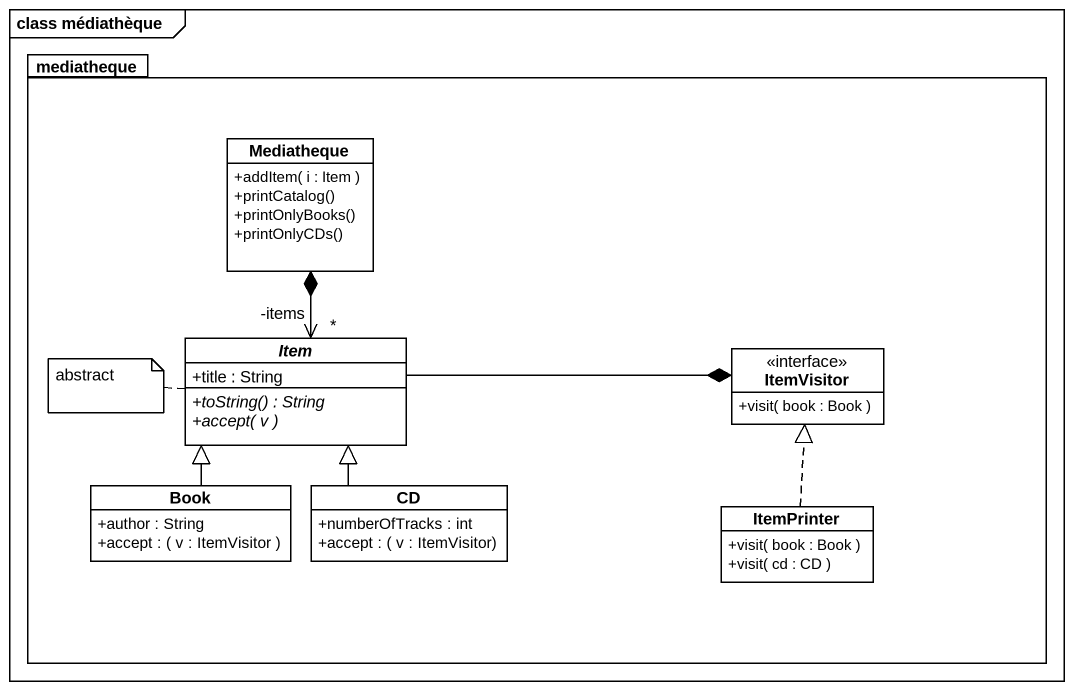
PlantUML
@startuml
mainframe class médiathèque
hide circle
hide empty members
skinparam classAttributeIconSize 0
package mediatheque {
  class Mediatheque {
    +addItem( i : Item )
    +printCatalog()
    +printOnlyBooks()
    +printOnlyCDs()
  }
  abstract class Item {
    +title : String
    {abstract} +toString() : String
    {abstract} +accept( v )
  }
  interface ItemVisitor {
    +visit( book : Book )
  }
  class Book {
    +author : String
    {field} +accept : ( v : ItemVisitor )
  }
  class CD {
    +numberOfTracks : int
    {field} +accept : ( v : ItemVisitor)
  }
  class ItemPrinter {
    +visit( book : Book )
    +visit( cd : CD )
  }
}
Mediatheque *--> "*\n-items" Item
ItemVisitor *-left- Item
Book -up-|> Item
CD -up-|> Item
ItemPrinter .up.|> ItemVisitor
note left of Item : abstract
@enduml
